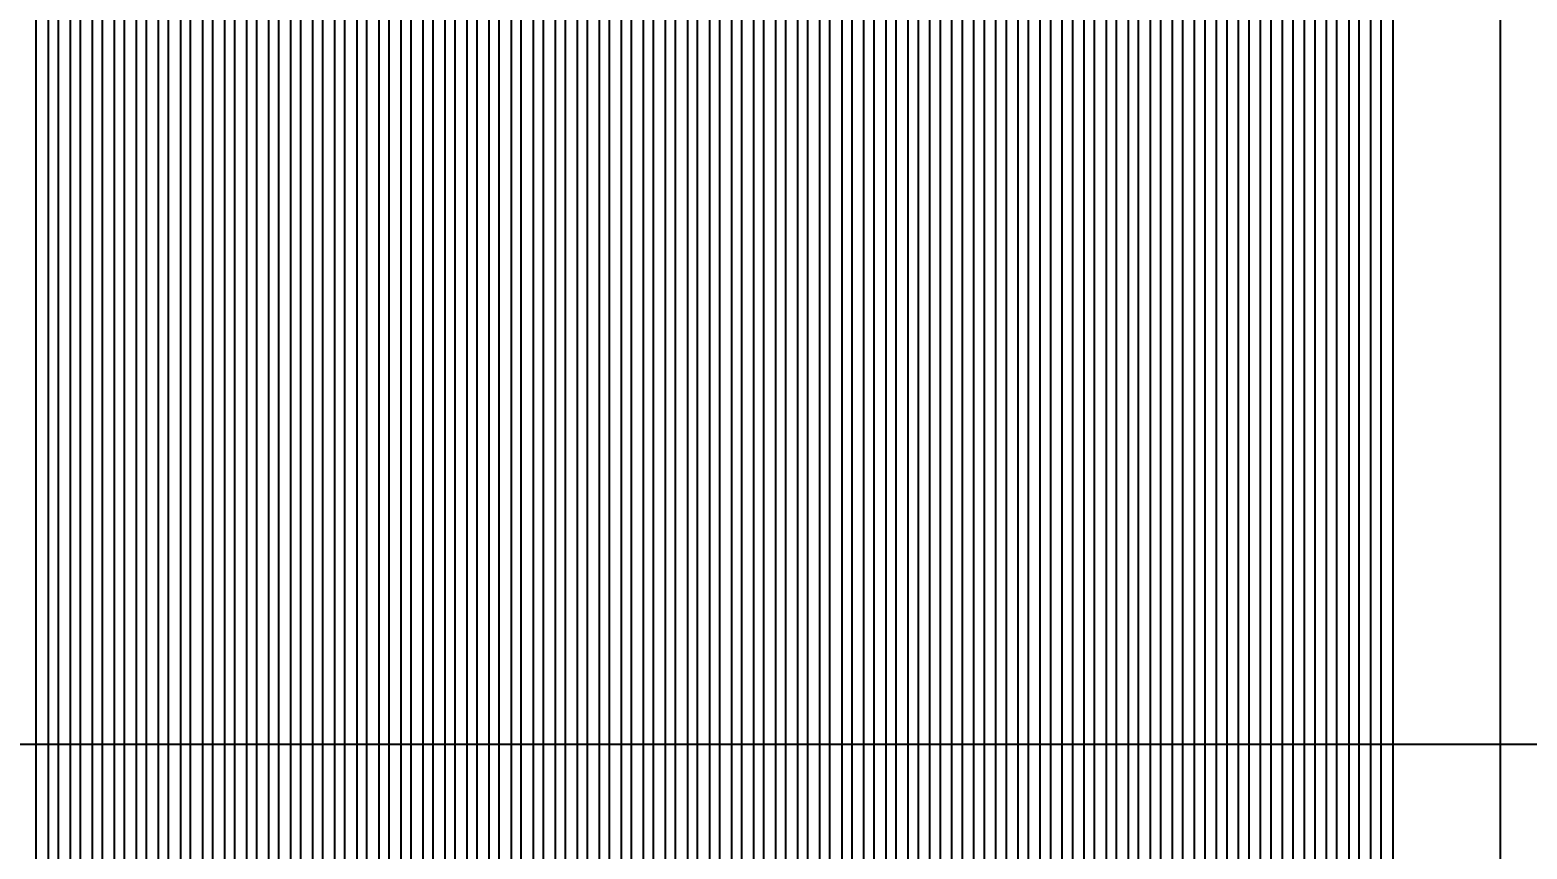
# Model space of a CAD drawing. Extents: x 10 to 206, y -65 to 73.
# Drawn here: x 64.909 to 66.946, y 36.434 to 37.548 of the extents above; entities that cross this region are included whole.
import ezdxf

# ---------------------------------------------------------------- set-up
doc = ezdxf.new("R2010")
doc.units = 0
doc.header["$LTSCALE"] = 0.5
for name, color, linetype in [('01 Copper', 3, 'Continuous'), ('06 Cutline', 4, 'Continuous'), ('08 Dimension&pin assignment', 7, 'Continuous'), ('10 Punch', 2, 'Continuous')]:
    doc.layers.add(name, color=color, linetype=linetype)
doc.styles.get("Standard").update_dxf_attribs({"font": 'romans.shx', "width": 0.75, "bigfont": 'AllInOneBig.shx'})
doc.dimstyles.new('ISO-25', dxfattribs={"dimtxt": 0.5, "dimasz": 0.8, "dimexe": 0.1, "dimexo": 0.1, "dimgap": 0.1, "dimtad": 1, "dimdec": 3, "dimzin": 1, "dimdsep": 46, "dimtxsty": 'Standard', "dimcen": 0.5, "dimadec": 0, "dimazin": 0, "dimtfac": 1, "dimtdec": 3, "dimtmove": 0, "dimatfit": 3, "dimfxl": 0, "dimarcsym": 0})

# ---------------------------------------------------------------- blocks, each defined once
blk = doc.blocks.new('*D629')
at = {"layer": '08 Dimension&pin assignment', "color": 0, "lineweight": -2, "transparency": 16777216}
for p, q in [((55.6423, 35.3125), (55.6423, 51.9014)), ((68.5723, 35.3125), (68.5723, 51.9014)), ((56.4423, 51.8014), (67.7723, 51.8014))]:
    blk.add_line(p, q, dxfattribs=at)
at = {"layer": '08 Dimension&pin assignment', "color": 0, "transparency": 16777216}
for points in [[(56.4423, 51.9348), (56.4423, 51.6681), (55.6423, 51.8014)], [(67.7723, 51.9348), (67.7723, 51.6681), (68.5723, 51.8014)]]:
    blk.add_solid(points, dxfattribs=at)
at = {"layer": '08 Dimension&pin assignment', "color": 0, "transparency": 16777216, "insert": (62.1073, 52.2824), "char_height": 0.5, "attachment_point": 5}
blk.add_mtext('12.930±0.1(Cutline)', dxfattribs=at)
blk = doc.blocks.new('*D632')
at = {"layer": '08 Dimension&pin assignment', "color": 0, "lineweight": -2, "transparency": 16777216}
for p, q in [((86.5948, 34.3764), (86.5948, 45.0329)), ((57.8573, 33.5764), (86.6948, 33.5764)), ((79.6948, 33.5764), (86.6948, 33.5764)), ((86.5948, 32.7764), (86.5948, 31.9764))]:
    blk.add_line(p, q, dxfattribs=at)
at = {"layer": '08 Dimension&pin assignment', "color": 0, "transparency": 16777216}
for points in [[(86.4614, 34.3764), (86.7281, 34.3764), (86.5948, 33.5764)], [(86.4614, 32.7764), (86.7281, 32.7764), (86.5948, 33.5764)]]:
    blk.add_solid(points, dxfattribs=at)
at = {"layer": '08 Dimension&pin assignment', "color": 0, "transparency": 16777216, "insert": (86.1138, 41.0847), "char_height": 0.5, "attachment_point": 5, "rotation": 90}
blk.add_mtext('0%%P1(%%C5mm Tape NG Hole)', dxfattribs=at)
blk = doc.blocks.new('*D638')
at = {"layer": '08 Dimension&pin assignment', "color": 0, "lineweight": -2, "transparency": 16777216}
for p, q in [((62.1073, 42.4464), (62.1073, 45.9014)), ((67.5223, 34.1764), (67.5223, 45.9014)), ((62.9073, 45.8014), (66.7223, 45.8014)), ((67.5223, 45.8014), (72.9508, 45.8014))]:
    blk.add_line(p, q, dxfattribs=at)
at = {"layer": '08 Dimension&pin assignment', "color": 0, "transparency": 16777216}
for points in [[(62.9073, 45.9348), (62.9073, 45.6681), (62.1073, 45.8014)], [(66.7223, 45.9348), (66.7223, 45.6681), (67.5223, 45.8014)]]:
    blk.add_solid(points, dxfattribs=at)
at = {"layer": '08 Dimension&pin assignment', "color": 0, "transparency": 16777216, "insert": (70.6365, 46.2824), "char_height": 0.5, "attachment_point": 5}
blk.add_mtext('5.415{\\A1;\\Fromans,bigfont|c128;%%P0.1\\Fromans,bigfont|c136;5\\Fromans,bigfont|c128;(\\Fromans,bigfont|c136;SR\\Fromans,bigfont|c128;)}', dxfattribs=at)
blk = doc.blocks.new('*D692')
at = {"layer": '08 Dimension&pin assignment', "color": 0, "lineweight": -2, "transparency": 16777216}
for p, q in [((57.1453, 33.9409), (57.1453, 43.8654)), ((67.0692, 33.9409), (67.0692, 43.8654)), ((57.9453, 43.7654), (66.2692, 43.7654)), ((67.0692, 43.7654), (78.7121, 43.7654))]:
    blk.add_line(p, q, dxfattribs=at)
at = {"layer": '08 Dimension&pin assignment', "color": 0, "transparency": 16777216}
for points in [[(57.9453, 43.8987), (57.9453, 43.632), (57.1453, 43.7654)], [(66.2692, 43.632), (66.2692, 43.8987), (67.0692, 43.7654)]]:
    blk.add_solid(points, dxfattribs=at)
at = {"layer": 'Defpoints', "color": 0, "transparency": 16777216}
for p in [(67.0692, 43.7654), (57.1453, 33.8409), (67.0692, 33.8409)]:
    blk.add_point(p, dxfattribs=at)
at = {"layer": '08 Dimension&pin assignment', "color": 0, "transparency": 16777216, "insert": (73.2907, 44.2463), "char_height": 0.5, "attachment_point": 5}
blk.add_mtext('{\\Fromans,chineset|c0;\\C2;9.9\\Fromans.shx,chineset.shx|c0;18*1.0006=9.9239508%%P0.005(I/L)}', dxfattribs=at)

msp = doc.modelspace()

# ---------------------------------------------------------------- linework, layer by layer
at = {"layer": '01 Copper'}
for points in [[(64.91812874, 35.66548076), (64.91812874, 38.57693204), (64.92112874, 38.58693204), (64.92112874, 38.68693204), (64.91812874, 38.69693204), (64.91812874, 39.81896109), (64.88975674, 39.87766563), (64.88975674, 41.03142951), (64.81475674, 41.03142951), (64.81475674, 41.15142951), (64.89975674, 41.15142951), (64.89975674, 39.88914776), (64.93412874, 39.81802861), (64.93412874, 38.69693204), (64.93112874, 38.68693204), (64.93112874, 38.58693204), (64.93412874, 38.57693204), (64.93412874, 35.66796886, 0.1359329595)], [(64.94811674, 35.66992298), (64.94811674, 38.57693204), (64.95111674, 38.58693204), (64.95111674, 38.68693204), (64.94811674, 38.69693204), (64.94811674, 39.81896109), (64.91475674, 39.88798631), (64.91475674, 41.15142951), (64.99975674, 41.15142951), (64.99975674, 41.03142951), (64.92475674, 41.03142951), (64.92475674, 39.89946844), (64.96411674, 39.81802861), (64.96411674, 38.69693204), (64.96111674, 38.68693204), (64.96111674, 38.58693204), (64.96411674, 38.57693204), (64.96411674, 35.67241107, 0.1359329595)], [(64.97810474, 35.6743652), (64.97810474, 38.57693204), (64.98110474, 38.58693204), (64.98110474, 38.68693204), (64.97810474, 38.69693204), (64.97810474, 39.81896109), (64.93675674, 39.90451429), (64.93675674, 41.01142951), (65.05175674, 41.01142951), (65.05175674, 41.03142951), (65.01475674, 41.03142951), (65.01475674, 41.15142951), (65.09975674, 41.15142951), (65.09975674, 41.03142951), (65.06275674, 41.03142951), (65.06275674, 41.00042951), (64.94675674, 41.00042951), (64.94675674, 39.91599642), (64.99410474, 39.81802861), (64.99410474, 38.69693204), (64.99110474, 38.68693204), (64.99110474, 38.58693204), (64.99410474, 38.57693204), (64.99410474, 35.67685329, 0.1359329595)], [(65.30797274, 35.72322959), (65.30797274, 38.57693204), (65.31097274, 38.58693204), (65.31097274, 38.68693204), (65.30797274, 38.69693204), (65.30797274, 39.81896109), (65.26775674, 39.90217207), (65.26775674, 41.00042951), (65.15175674, 41.00042951), (65.15175674, 41.03142951), (65.11475674, 41.03142951), (65.11475674, 41.15142951), (65.19975674, 41.15142951), (65.19975674, 41.03142951), (65.16275674, 41.03142951), (65.16275674, 41.01142951), (65.27775674, 41.01142951), (65.27775674, 39.9136542), (65.32397274, 39.81802861), (65.32397274, 38.69693204), (65.32097274, 38.68693204), (65.32097274, 38.58693204), (65.32397274, 38.57693204), (65.32397274, 35.72571769, 0.1359329595)], [(65.33796074, 35.72767181), (65.33796074, 38.57693204), (65.34096074, 38.58693204), (65.34096074, 38.68693204), (65.33796074, 38.69693204), (65.33796074, 39.81896109), (65.28975674, 39.91870005), (65.28975674, 41.03142951), (65.21475674, 41.03142951), (65.21475674, 41.15142951), (65.29975674, 41.15142951), (65.29975674, 39.93018218), (65.35396074, 39.81802861), (65.35396074, 38.69693204), (65.35096074, 38.68693204), (65.35096074, 38.58693204), (65.35396074, 38.57693204), (65.35396074, 35.7301599, 0.1359329595)], [(65.36794874, 35.73211403), (65.36794874, 38.57693204), (65.37094874, 38.58693204), (65.37094874, 38.68693204), (65.36794874, 38.69693204), (65.36794874, 39.81896109), (65.31475674, 39.92902073), (65.31475674, 41.15142951), (65.39975674, 41.15142951), (65.39975674, 41.03142951), (65.32475674, 41.03142951), (65.32475674, 39.94050286), (65.38394874, 39.81802861), (65.38394874, 38.69693204), (65.38094874, 38.68693204), (65.38094874, 38.58693204), (65.38394874, 38.57693204), (65.38394874, 35.73460212, 0.1359329595)], [(65.39793674, 35.73655625), (65.39793674, 38.57693204), (65.40093674, 38.58693204), (65.40093674, 38.68693204), (65.39793674, 38.69693204), (65.39793674, 39.81896109), (65.33675674, 39.94554871), (65.33675674, 41.01142951), (65.45175674, 41.01142951), (65.45175674, 41.03142951), (65.41475674, 41.03142951), (65.41475674, 41.15142951), (65.49975674, 41.15142951), (65.49975674, 41.03142951), (65.46275674, 41.03142951), (65.46275674, 41.00042951), (65.34675674, 41.00042951), (65.34675674, 39.95703084), (65.41393674, 39.81802861), (65.41393674, 38.69693204), (65.41093674, 38.68693204), (65.41093674, 38.58693204), (65.41393674, 38.57693204), (65.41393674, 35.73904434, 0.1359329595)], [(65.69781674, 35.78097842), (65.69781674, 38.57693204), (65.70081674, 38.58693204), (65.70081674, 38.68693204), (65.69781674, 38.69693204), (65.69781674, 39.81896109), (65.66775674, 39.88115827), (65.66775674, 41.00042951), (65.55175674, 41.00042951), (65.55175674, 41.03142951), (65.51475674, 41.03142951), (65.51475674, 41.15142951), (65.59975674, 41.15142951), (65.59975674, 41.03142951), (65.56275674, 41.03142951), (65.56275674, 41.01142951), (65.67775674, 41.01142951), (65.67775674, 39.89264041), (65.71381674, 39.81802861), (65.71381674, 38.69693204), (65.71081674, 38.68693204), (65.71081674, 38.58693204), (65.71381674, 38.57693204), (65.71381674, 35.78346652, 0.1359329595)], [(65.72780474, 35.78542064), (65.72780474, 38.57693204), (65.73080474, 38.58693204), (65.73080474, 38.68693204), (65.72780474, 38.69693204), (65.72780474, 39.81896109), (65.68975674, 39.89768626), (65.68975674, 41.03142951), (65.61475674, 41.03142951), (65.61475674, 41.15142951), (65.69975674, 41.15142951), (65.69975674, 39.90916839), (65.74380474, 39.81802861), (65.74380474, 38.69693204), (65.74080474, 38.68693204), (65.74080474, 38.58693204), (65.74380474, 38.57693204), (65.74380474, 35.78790873, 0.1359329595)], [(65.75779274, 35.78986286), (65.75779274, 38.57693204), (65.76079274, 38.58693204), (65.76079274, 38.68693204), (65.75779274, 38.69693204), (65.75779274, 39.81896109), (65.71475674, 39.90800693), (65.71475674, 41.15142951), (65.79975674, 41.15142951), (65.79975674, 41.03142951), (65.72475674, 41.03142951), (65.72475674, 39.91948907), (65.77379274, 39.81802861), (65.77379274, 38.69693204), (65.77079274, 38.68693204), (65.77079274, 38.58693204), (65.77379274, 38.57693204), (65.77379274, 35.79235095, 0.1359329595)], [(65.78778074, 35.79430508), (65.78778074, 38.57693204), (65.79078074, 38.58693204), (65.79078074, 38.68693204), (65.78778074, 38.69693204), (65.78778074, 39.81896109), (65.73675674, 39.92453491), (65.73675674, 41.01142951), (65.85175674, 41.01142951), (65.85175674, 41.03142951), (65.81475674, 41.03142951), (65.81475674, 41.15142951), (65.89975674, 41.15142951), (65.89975674, 41.03142951), (65.86275674, 41.03142951), (65.86275674, 41.00042951), (65.74675674, 41.00042951), (65.74675674, 39.93601705), (65.80378074, 39.81802861), (65.80378074, 38.69693204), (65.80078074, 38.68693204), (65.80078074, 38.58693204), (65.80378074, 38.57693204), (65.80378074, 35.79679317, 0.1359329595)], [(66.13364874, 36.3295184), (66.13364874, 38.57693204), (66.13064874, 38.58693204), (66.13064874, 38.68693204), (66.13364874, 38.69693204), (66.13364874, 39.81802861), (66.07775674, 39.93367482), (66.07775674, 41.01142951), (65.96275674, 41.01142951), (65.96275674, 41.03142951), (65.99975674, 41.03142951), (65.99975674, 41.15142951), (65.91475674, 41.15142951), (65.91475674, 41.03142951), (65.95175674, 41.03142951), (65.95175674, 41.00042951), (66.06775674, 41.00042951), (66.06775674, 39.92219269), (66.11764874, 39.81896109), (66.11764874, 38.69693204), (66.12064874, 38.68693204), (66.12064874, 38.58693204), (66.11764874, 38.57693204), (66.11764874, 35.80624011, 0.1359329595)], [(66.16363674, 36.3295184), (66.16363674, 38.57693204), (66.16063674, 38.58693204), (66.16063674, 38.68693204), (66.16363674, 38.69693204), (66.16363674, 39.81802861), (66.09975674, 39.95020281), (66.09975674, 41.15142951), (66.01475674, 41.15142951), (66.01475674, 41.03142951), (66.08975674, 41.03142951), (66.08975674, 39.93872067), (66.14763674, 39.81896109), (66.14763674, 38.69693204), (66.15063674, 38.68693204), (66.15063674, 38.58693204), (66.14763674, 38.57693204), (66.14763674, 36.3295184, -1)], [(66.19362474, 36.3295184), (66.19362474, 38.57693204), (66.19062474, 38.58693204), (66.19062474, 38.68693204), (66.19362474, 38.69693204), (66.19362474, 39.81802861), (66.12475674, 39.96052348), (66.12475674, 41.03142951), (66.19975674, 41.03142951), (66.19975674, 41.15142951), (66.11475674, 41.15142951), (66.11475674, 39.94904135), (66.17762474, 39.81896109), (66.17762474, 38.69693204), (66.18062474, 38.68693204), (66.18062474, 38.58693204), (66.17762474, 38.57693204), (66.17762474, 36.3295184, -1)], [(66.22361274, 36.3295184), (66.22361274, 38.57693204), (66.22061274, 38.58693204), (66.22061274, 38.68693204), (66.22361274, 38.69693204), (66.22361274, 39.81802861), (66.14675674, 39.97705146), (66.14675674, 41.00042951), (66.26275674, 41.00042951), (66.26275674, 41.03142951), (66.29975674, 41.03142951), (66.29975674, 41.15142951), (66.21475674, 41.15142951), (66.21475674, 41.03142951), (66.25175674, 41.03142951), (66.25175674, 41.01142951), (66.13675674, 41.01142951), (66.13675674, 39.96556933), (66.20761274, 39.81896109), (66.20761274, 38.69693204), (66.21061274, 38.68693204), (66.21061274, 38.58693204), (66.20761274, 38.57693204), (66.20761274, 36.3295184, -1)], [(66.52349274, 36.3295184), (66.52349274, 38.57693204), (66.52049274, 38.58693204), (66.52049274, 38.68693204), (66.52349274, 38.69693204), (66.52349274, 39.81802861), (66.47775674, 39.91266103), (66.47775674, 41.01142951), (66.36275674, 41.01142951), (66.36275674, 41.03142951), (66.39975674, 41.03142951), (66.39975674, 41.15142951), (66.31475674, 41.15142951), (66.31475674, 41.03142951), (66.35175674, 41.03142951), (66.35175674, 41.00042951), (66.46775674, 41.00042951), (66.46775674, 39.9011789), (66.50749274, 39.81896109), (66.50749274, 38.69693204), (66.51049274, 38.68693204), (66.51049274, 38.58693204), (66.50749274, 38.57693204), (66.50749274, 36.3295184, -1)], [(66.55348074, 36.3295184), (66.55348074, 38.57693204), (66.55048074, 38.58693204), (66.55048074, 38.68693204), (66.55348074, 38.69693204), (66.55348074, 39.81802861), (66.49975674, 39.92918901), (66.49975674, 41.15142951), (66.41475674, 41.15142951), (66.41475674, 41.03142951), (66.48975674, 41.03142951), (66.48975674, 39.91770688), (66.53748074, 39.81896109), (66.53748074, 38.69693204), (66.54048074, 38.68693204), (66.54048074, 38.58693204), (66.53748074, 38.57693204), (66.53748074, 36.3295184, -1)], [(66.58346874, 36.3295184), (66.58346874, 38.57693204), (66.58046874, 38.58693204), (66.58046874, 38.68693204), (66.58346874, 38.69693204), (66.58346874, 39.81802861), (66.52475674, 39.93950969), (66.52475674, 41.03142951), (66.59975674, 41.03142951), (66.59975674, 41.15142951), (66.51475674, 41.15142951), (66.51475674, 39.92802756), (66.56746874, 39.81896109), (66.56746874, 38.69693204), (66.57046874, 38.68693204), (66.57046874, 38.58693204), (66.56746874, 38.57693204), (66.56746874, 36.3295184, -1)], [(66.61345674, 36.3295184), (66.61345674, 38.57693204), (66.61045674, 38.58693204), (66.61045674, 38.68693204), (66.61345674, 38.69693204), (66.61345674, 39.81802861), (66.54675674, 39.95603767), (66.54675674, 41.00042951), (66.66275674, 41.00042951), (66.66275674, 41.03142951), (66.69975674, 41.03142951), (66.69975674, 41.15142951), (66.61475674, 41.15142951), (66.61475674, 41.03142951), (66.65175674, 41.03142951), (66.65175674, 41.01142951), (66.53675674, 41.01142951), (66.53675674, 39.94455554), (66.59745674, 39.81896109), (66.59745674, 38.69693204), (66.60045674, 38.68693204), (66.60045674, 38.58693204), (66.59745674, 38.57693204), (66.59745674, 36.3295184, -1)], [(65.00809274, 35.67880742), (65.00809274, 38.57693204), (65.01109274, 38.58693204), (65.01109274, 38.68693204), (65.00809274, 38.69693204), (65.00809274, 39.81896109), (64.95875674, 39.92104227), (64.95875674, 40.98042951), (65.04775674, 40.98042951), (65.04775674, 40.86042951), (64.96875674, 40.86042951), (64.96875674, 39.9325244), (65.02409274, 39.81802861), (65.02409274, 38.69693204), (65.02109274, 38.68693204), (65.02109274, 38.58693204), (65.02409274, 38.57693204), (65.02409274, 35.68129551, 0.1359329595)], [(65.09805674, 35.69213407), (65.09805674, 38.57693204), (65.10105674, 38.58693204), (65.10105674, 38.68693204), (65.09805674, 38.69693204), (65.09805674, 39.81896109), (65.02475674, 39.97062621), (65.02475674, 40.56042951), (65.10175674, 40.56042951), (65.10175674, 40.86042951), (65.06275674, 40.86042951), (65.06275674, 40.98042951), (65.15175674, 40.98042951), (65.15175674, 40.86042951), (65.11275674, 40.86042951), (65.11275674, 40.54942951), (65.03475674, 40.54942951), (65.03475674, 39.98210835), (65.11405674, 39.81802861), (65.11405674, 38.69693204), (65.11105674, 38.68693204), (65.11105674, 38.58693204), (65.11405674, 38.57693204), (65.11405674, 35.69462216, 0.1359329595)], [(65.27798474, 35.71878738), (65.27798474, 38.57693204), (65.28098474, 38.58693204), (65.28098474, 38.68693204), (65.27798474, 38.69693204), (65.27798474, 39.81896109), (65.24575674, 39.88564409), (65.24575674, 40.86042951), (65.16675674, 40.86042951), (65.16675674, 40.98042951), (65.25575674, 40.98042951), (65.25575674, 39.89712622), (65.29398474, 39.81802861), (65.29398474, 38.69693204), (65.29098474, 38.68693204), (65.29098474, 38.58693204), (65.29398474, 38.57693204), (65.29398474, 35.72127547, 0.1359329595)], [(65.42792474, 35.74099847), (65.42792474, 38.57693204), (65.43092474, 38.58693204), (65.43092474, 38.68693204), (65.42792474, 38.69693204), (65.42792474, 39.81896109), (65.35875674, 39.96207669), (65.35875674, 40.98042951), (65.44775674, 40.98042951), (65.44775674, 40.86042951), (65.36875674, 40.86042951), (65.36875674, 39.97355882), (65.44392474, 39.81802861), (65.44392474, 38.69693204), (65.44092474, 38.68693204), (65.44092474, 38.58693204), (65.44392474, 38.57693204), (65.44392474, 35.74348656, 0.1359329595)], [(65.51788874, 35.75432512), (65.51788874, 38.57693204), (65.52088874, 38.58693204), (65.52088874, 38.68693204), (65.51788874, 38.69693204), (65.51788874, 39.81896109), (65.42475674, 40.01166063), (65.42475674, 40.56042951), (65.50175674, 40.56042951), (65.50175674, 40.86042951), (65.46275674, 40.86042951), (65.46275674, 40.98042951), (65.55175674, 40.98042951), (65.55175674, 40.86042951), (65.51275674, 40.86042951), (65.51275674, 40.54942951), (65.43475674, 40.54942951), (65.43475674, 40.02314277), (65.53388874, 39.81802861), (65.53388874, 38.69693204), (65.53088874, 38.68693204), (65.53088874, 38.58693204), (65.53388874, 38.57693204), (65.53388874, 35.75681321, 0.1359329595)], [(65.66782874, 35.77653621), (65.66782874, 38.57693204), (65.67082874, 38.58693204), (65.67082874, 38.68693204), (65.66782874, 38.69693204), (65.66782874, 39.81896109), (65.64575674, 39.86463029), (65.64575674, 40.86042951), (65.56675674, 40.86042951), (65.56675674, 40.98042951), (65.65575674, 40.98042951), (65.65575674, 39.87611243), (65.68382874, 39.81802861), (65.68382874, 38.69693204), (65.68082874, 38.68693204), (65.68082874, 38.58693204), (65.68382874, 38.57693204), (65.68382874, 35.7790243, 0.1359329595)], [(65.81776874, 35.7987473), (65.81776874, 38.57693204), (65.82076874, 38.58693204), (65.82076874, 38.68693204), (65.81776874, 38.69693204), (65.81776874, 39.81896109), (65.75875674, 39.9410629), (65.75875674, 40.98042951), (65.84775674, 40.98042951), (65.84775674, 40.86042951), (65.76875674, 40.86042951), (65.76875674, 39.95254503), (65.83376874, 39.81802861), (65.83376874, 38.69693204), (65.83076874, 38.68693204), (65.83076874, 38.58693204), (65.83376874, 38.57693204), (65.83376874, 35.80123539, 0.1359329595)], [(65.90773274, 35.81207395), (65.90773274, 38.57693204), (65.91073274, 38.58693204), (65.91073274, 38.68693204), (65.90773274, 38.69693204), (65.90773274, 39.81896109), (65.82475674, 39.99064684), (65.82475674, 40.56042951), (65.90175674, 40.56042951), (65.90175674, 40.86042951), (65.86275674, 40.86042951), (65.86275674, 40.98042951), (65.95175674, 40.98042951), (65.95175674, 40.86042951), (65.91275674, 40.86042951), (65.91275674, 40.54942951), (65.83475674, 40.54942951), (65.83475674, 40.00212897), (65.92373274, 39.81802861), (65.92373274, 38.69693204), (65.92073274, 38.68693204), (65.92073274, 38.58693204), (65.92373274, 38.57693204), (65.92373274, 35.81456204, 0.1359329595)], [(66.25360074, 36.3295184), (66.25360074, 38.57693204), (66.25060074, 38.58693204), (66.25060074, 38.68693204), (66.25360074, 38.69693204), (66.25360074, 39.81802861), (66.16875674, 39.99357945), (66.16875674, 40.86042951), (66.24775674, 40.86042951), (66.24775674, 40.98042951), (66.15875674, 40.98042951), (66.15875674, 39.98209731), (66.23760074, 39.81896109), (66.23760074, 38.69693204), (66.24060074, 38.68693204), (66.24060074, 38.58693204), (66.23760074, 38.57693204), (66.23760074, 36.3295184, -1)], [(66.34356474, 35.81844357), (66.34356474, 38.57693204), (66.34056474, 38.58693204), (66.34056474, 38.68693204), (66.34356474, 38.69693204), (66.34356474, 39.81802861), (66.23475674, 40.04316339), (66.23475674, 40.54942951), (66.31275674, 40.54942951), (66.31275674, 40.86042951), (66.35175674, 40.86042951), (66.35175674, 40.98042951), (66.26275674, 40.98042951), (66.26275674, 40.86042951), (66.30175674, 40.86042951), (66.30175674, 40.56042951), (66.22475674, 40.56042951), (66.22475674, 40.03168126), (66.32756474, 39.81896109), (66.32756474, 38.69693204), (66.33056474, 38.68693204), (66.33056474, 38.58693204), (66.32756474, 38.57693204), (66.32756474, 36.3295184, -1)], [(66.49350474, 36.3295184), (66.49350474, 38.57693204), (66.49050474, 38.58693204), (66.49050474, 38.68693204), (66.49350474, 38.69693204), (66.49350474, 39.81802861), (66.45575674, 39.89613305), (66.45575674, 40.98042951), (66.36675674, 40.98042951), (66.36675674, 40.86042951), (66.44575674, 40.86042951), (66.44575674, 39.88465092), (66.47750474, 39.81896109), (66.47750474, 38.69693204), (66.48050474, 38.68693204), (66.48050474, 38.58693204), (66.47750474, 38.57693204), (66.47750474, 36.3295184, -1)], [(66.64344474, 36.3295184), (66.64344474, 38.57693204), (66.64044474, 38.58693204), (66.64044474, 38.68693204), (66.64344474, 38.69693204), (66.64344474, 39.81802861), (66.56875674, 39.97256565), (66.56875674, 40.86042951), (66.64775674, 40.86042951), (66.64775674, 40.98042951), (66.55875674, 40.98042951), (66.55875674, 39.96108352), (66.62744474, 39.81896109), (66.62744474, 38.69693204), (66.63044474, 38.68693204), (66.63044474, 38.58693204), (66.62744474, 38.57693204), (66.62744474, 36.3295184, -0.9999999834)], [(66.73340874, 35.91706), (66.73340874, 38.57693204), (66.73040874, 38.58693204), (66.73040874, 38.68693204), (66.73340874, 38.69693204), (66.73340874, 39.81802861), (66.63475674, 40.0221496), (66.63475674, 40.54942951), (66.71275674, 40.54942951), (66.71275674, 40.86042951), (66.75175674, 40.86042951), (66.75175674, 40.98042951), (66.66275674, 40.98042951), (66.66275674, 40.86042951), (66.70175674, 40.86042951), (66.70175674, 40.56042951), (66.62475674, 40.56042951), (66.62475674, 40.01066746), (66.71740874, 39.81896109), (66.71740874, 38.69693204), (66.72040874, 38.68693204), (66.72040874, 38.58693204), (66.71740874, 38.57693204), (66.71740874, 35.89095819, 0.3152987889)], [(65.03808074, 35.68324964), (65.03808074, 38.57693204), (65.04108074, 38.58693204), (65.04108074, 38.68693204), (65.03808074, 38.69693204), (65.03808074, 39.81896109), (64.98075674, 39.93757025), (64.98075674, 40.84042951), (65.08675674, 40.84042951), (65.08675674, 40.72042951), (64.99075674, 40.72042951), (64.99075674, 39.94905238), (65.05408074, 39.81802861), (65.05408074, 38.69693204), (65.05108074, 38.68693204), (65.05108074, 38.58693204), (65.05408074, 38.57693204), (65.05408074, 35.68573773, 0.1359329595)], [(65.24799674, 35.71434516), (65.24799674, 38.57693204), (65.25099674, 38.58693204), (65.25099674, 38.68693204), (65.24799674, 38.69693204), (65.24799674, 39.81896109), (65.22375674, 39.8691161), (65.22375674, 40.72042951), (65.12775674, 40.72042951), (65.12775674, 40.84042951), (65.23375674, 40.84042951), (65.23375674, 39.88059824), (65.26399674, 39.81802861), (65.26399674, 38.69693204), (65.26099674, 38.68693204), (65.26099674, 38.58693204), (65.26399674, 38.57693204), (65.26399674, 35.71683325, 0.1359329595)], [(65.45791274, 35.74544068), (65.45791274, 38.57693204), (65.46091274, 38.58693204), (65.46091274, 38.68693204), (65.45791274, 38.69693204), (65.45791274, 39.81896109), (65.38075674, 39.97860467), (65.38075674, 40.84042951), (65.48675674, 40.84042951), (65.48675674, 40.72042951), (65.39075674, 40.72042951), (65.39075674, 39.9900868), (65.47391274, 39.81802861), (65.47391274, 38.69693204), (65.47091274, 38.68693204), (65.47091274, 38.58693204), (65.47391274, 38.57693204), (65.47391274, 35.74792878, 0.1359329595)], [(65.63784074, 35.77209399), (65.63784074, 38.57693204), (65.64084074, 38.58693204), (65.64084074, 38.68693204), (65.63784074, 38.69693204), (65.63784074, 39.81896109), (65.62375674, 39.84810231), (65.62375674, 40.72042951), (65.52775674, 40.72042951), (65.52775674, 40.84042951), (65.63375674, 40.84042951), (65.63375674, 39.85958444), (65.65384074, 39.81802861), (65.65384074, 38.69693204), (65.65084074, 38.68693204), (65.65084074, 38.58693204), (65.65384074, 38.57693204), (65.65384074, 35.77458208, 0.1359329595)], [(65.84775674, 35.80318951), (65.84775674, 38.57693204), (65.85075674, 38.58693204), (65.85075674, 38.68693204), (65.84775674, 38.69693204), (65.84775674, 39.81896109), (65.78075674, 39.95759088), (65.78075674, 40.84042951), (65.88675674, 40.84042951), (65.88675674, 40.72042951), (65.79075674, 40.72042951), (65.79075674, 39.96907301), (65.86375674, 39.81802861), (65.86375674, 38.69693204), (65.86075674, 38.68693204), (65.86075674, 38.58693204), (65.86375674, 38.57693204), (65.86375674, 35.80567761, 0.1359329595)], [(66.28358874, 36.3295184), (66.28358874, 38.57693204), (66.28058874, 38.58693204), (66.28058874, 38.68693204), (66.28358874, 38.69693204), (66.28358874, 39.81802861), (66.19075674, 40.01010743), (66.19075674, 40.72042951), (66.28675674, 40.72042951), (66.28675674, 40.84042951), (66.18075674, 40.84042951), (66.18075674, 39.99862529), (66.26758874, 39.81896109), (66.26758874, 38.69693204), (66.27058874, 38.68693204), (66.27058874, 38.58693204), (66.26758874, 38.57693204), (66.26758874, 36.3295184, -1)], [(66.46351674, 36.3295184), (66.46351674, 38.57693204), (66.46051674, 38.58693204), (66.46051674, 38.68693204), (66.46351674, 38.69693204), (66.46351674, 39.81802861), (66.43375674, 39.87960507), (66.43375674, 40.84042951), (66.32775674, 40.84042951), (66.32775674, 40.72042951), (66.42375674, 40.72042951), (66.42375674, 39.86812294), (66.44751674, 39.81896109), (66.44751674, 38.69693204), (66.45051674, 38.68693204), (66.45051674, 38.58693204), (66.44751674, 38.57693204), (66.44751674, 35.76571351, 0.3152987889)], [(66.67343274, 35.87503881), (66.67343274, 38.57693204), (66.67043274, 38.58693204), (66.67043274, 38.68693204), (66.67343274, 38.69693204), (66.67343274, 39.81802861), (66.59075674, 39.98909364), (66.59075674, 40.72042951), (66.68675674, 40.72042951), (66.68675674, 40.84042951), (66.58075674, 40.84042951), (66.58075674, 39.9776115), (66.65743274, 39.81896109), (66.65743274, 38.69693204), (66.66043274, 38.68693204), (66.66043274, 38.58693204), (66.65743274, 38.57693204), (66.65743274, 36.3295184, -1)], [(65.06806874, 35.68769185), (65.06806874, 38.57693204), (65.07106874, 38.58693204), (65.07106874, 38.68693204), (65.06806874, 38.69693204), (65.06806874, 39.81896109), (65.00275674, 39.95409823), (65.00275674, 40.70042951), (65.08675674, 40.70042951), (65.08675674, 40.58042951), (65.01275674, 40.58042951), (65.01275674, 39.96558037), (65.08406874, 39.81802861), (65.08406874, 38.69693204), (65.08106874, 38.68693204), (65.08106874, 38.58693204), (65.08406874, 38.57693204), (65.08406874, 35.69017995, 0.1359329595)], [(65.21800874, 35.70990294), (65.21800874, 38.57693204), (65.22100874, 38.58693204), (65.22100874, 38.68693204), (65.21800874, 38.69693204), (65.21800874, 39.81896109), (65.20175674, 39.85258812), (65.20175674, 40.58042951), (65.12775674, 40.58042951), (65.12775674, 40.70042951), (65.21175674, 40.70042951), (65.21175674, 39.86407026), (65.23400874, 39.81802861), (65.23400874, 38.69693204), (65.23100874, 38.68693204), (65.23100874, 38.58693204), (65.23400874, 38.57693204), (65.23400874, 35.71239103, 0.1359329595)], [(65.48790074, 35.7498829), (65.48790074, 38.57693204), (65.49090074, 38.58693204), (65.49090074, 38.68693204), (65.48790074, 38.69693204), (65.48790074, 39.81896109), (65.40275674, 39.99513265), (65.40275674, 40.70042951), (65.48675674, 40.70042951), (65.48675674, 40.58042951), (65.41275674, 40.58042951), (65.41275674, 40.00661478), (65.50390074, 39.81802861), (65.50390074, 38.69693204), (65.50090074, 38.68693204), (65.50090074, 38.58693204), (65.50390074, 38.57693204), (65.50390074, 35.75237099, 0.1359329595)], [(65.60785274, 35.76765177), (65.60785274, 38.57693204), (65.61085274, 38.58693204), (65.61085274, 38.68693204), (65.60785274, 38.69693204), (65.60785274, 39.81896109), (65.60175674, 39.83157433), (65.60175674, 40.58042951), (65.52775674, 40.58042951), (65.52775674, 40.70042951), (65.61175674, 40.70042951), (65.61175674, 39.84305646), (65.62385274, 39.81802861), (65.62385274, 38.69693204), (65.62085274, 38.68693204), (65.62085274, 38.58693204), (65.62385274, 38.57693204), (65.62385274, 35.77013986, 0.1359329595)], [(65.87774474, 35.80763173), (65.87774474, 38.57693204), (65.88074474, 38.58693204), (65.88074474, 38.68693204), (65.87774474, 38.69693204), (65.87774474, 39.81896109), (65.80275674, 39.97411886), (65.80275674, 40.70042951), (65.88675674, 40.70042951), (65.88675674, 40.58042951), (65.81275674, 40.58042951), (65.81275674, 39.98560099), (65.89374474, 39.81802861), (65.89374474, 38.69693204), (65.89074474, 38.68693204), (65.89074474, 38.58693204), (65.89374474, 38.57693204), (65.89374474, 35.81011982, 0.1359329595)], [(66.04368474, 35.83233091), (66.04368474, 38.57693204), (66.04068474, 38.58693204), (66.04068474, 38.68693204), (66.04368474, 38.69693204), (66.04368474, 39.81802861), (66.01175674, 39.88409088), (66.01175674, 40.70042951), (65.92775674, 40.70042951), (65.92775674, 40.58042951), (66.00175674, 40.58042951), (66.00175674, 39.87260875), (66.02768474, 39.81896109), (66.02768474, 38.69693204), (66.03068474, 38.68693204), (66.03068474, 38.58693204), (66.02768474, 38.57693204), (66.02768474, 35.82984282, 0.1359329595)], [(66.31357674, 36.3295184), (66.31357674, 38.57693204), (66.31057674, 38.58693204), (66.31057674, 38.68693204), (66.31357674, 38.69693204), (66.31357674, 39.81802861), (66.21275674, 40.02663541), (66.21275674, 40.58042951), (66.28675674, 40.58042951), (66.28675674, 40.70042951), (66.20275674, 40.70042951), (66.20275674, 40.01515328), (66.29757674, 39.81896109), (66.29757674, 38.69693204), (66.30057674, 38.68693204), (66.30057674, 38.58693204), (66.29757674, 38.57693204), (66.29757674, 36.3295184, -1)], [(65.12804474, 35.69657629), (65.12804474, 38.57693204), (65.13104474, 38.58693204), (65.13104474, 38.68693204), (65.12804474, 38.69693204), (65.12804474, 39.81896109), (65.04675674, 39.9871542), (65.04675674, 40.52942951), (65.18675674, 40.52942951), (65.18675674, 40.40942951), (65.05675674, 40.40942951), (65.05675674, 39.99863633), (65.14404474, 39.81802861), (65.14404474, 38.69693204), (65.14104474, 38.68693204), (65.14104474, 38.58693204), (65.14404474, 38.57693204), (65.14404474, 35.69906438, 0.1359329595)], [(65.54787674, 35.75876734), (65.54787674, 38.57693204), (65.55087674, 38.58693204), (65.55087674, 38.68693204), (65.54787674, 38.69693204), (65.54787674, 39.81896109), (65.44675674, 40.02818861), (65.44675674, 40.52942951), (65.58675674, 40.52942951), (65.58675674, 40.40942951), (65.45675674, 40.40942951), (65.45675674, 40.03967075), (65.56387674, 39.81802861), (65.56387674, 38.69693204), (65.56087674, 38.68693204), (65.56087674, 38.58693204), (65.56387674, 38.57693204), (65.56387674, 35.76125543, 0.1359329595)], [(65.93772074, 35.81651617), (65.93772074, 38.57693204), (65.94072074, 38.58693204), (65.94072074, 38.68693204), (65.93772074, 38.69693204), (65.93772074, 39.81896109), (65.84675674, 40.00717482), (65.84675674, 40.52942951), (65.98675674, 40.52942951), (65.98675674, 40.40942951), (65.85675674, 40.40942951), (65.85675674, 40.01865695), (65.95372074, 39.81802861), (65.95372074, 38.69693204), (65.95072074, 38.68693204), (65.95072074, 38.58693204), (65.95372074, 38.57693204), (65.95372074, 35.81900426, 0.1359329595)], [(66.74739674, 35.94389412), (66.74739674, 38.57693204), (66.75039674, 38.58693204), (66.75039674, 38.68693204), (66.74739674, 38.69693204), (66.74739674, 39.81896109), (66.64675674, 40.02719545), (66.64675674, 40.52942951), (66.78675674, 40.52942951), (66.78675674, 40.40942951), (66.65675674, 40.40942951), (66.65675674, 40.03867758), (66.76339674, 39.81802861), (66.76339674, 38.69693204), (66.76039674, 38.68693204), (66.76039674, 38.58693204), (66.76339674, 38.57693204), (66.76339674, 35.96999593, 0.3152987889)], [(65.15803274, 35.70101851), (65.15803274, 38.57693204), (65.16103274, 38.58693204), (65.16103274, 38.68693204), (65.15803274, 38.69693204), (65.15803274, 39.81896109), (65.06875674, 40.00368218), (65.06875674, 40.38942951), (65.18675674, 40.38942951), (65.18675674, 40.26942951), (65.07875674, 40.26942951), (65.07875674, 40.01516431), (65.17403274, 39.81802861), (65.17403274, 38.69693204), (65.17103274, 38.68693204), (65.17103274, 38.58693204), (65.17403274, 38.57693204), (65.17403274, 35.7035066, 0.1359329595)], [(65.57786474, 35.76320955), (65.57786474, 38.57693204), (65.58086474, 38.58693204), (65.58086474, 38.68693204), (65.57786474, 38.69693204), (65.57786474, 39.81896109), (65.46875674, 40.0447166), (65.46875674, 40.38942951), (65.58675674, 40.38942951), (65.58675674, 40.26942951), (65.47875674, 40.26942951), (65.47875674, 40.05619873), (65.59386474, 39.81802861), (65.59386474, 38.69693204), (65.59086474, 38.68693204), (65.59086474, 38.58693204), (65.59386474, 38.57693204), (65.59386474, 35.76569765, 0.1359329595)], [(65.96770874, 35.82095838), (65.96770874, 38.57693204), (65.97070874, 38.58693204), (65.97070874, 38.68693204), (65.96770874, 38.69693204), (65.96770874, 39.81896109), (65.86875674, 40.0237028), (65.86875674, 40.38942951), (65.98675674, 40.38942951), (65.98675674, 40.26942951), (65.87875674, 40.26942951), (65.87875674, 40.03518494), (65.98370874, 39.81802861), (65.98370874, 38.69693204), (65.98070874, 38.68693204), (65.98070874, 38.58693204), (65.98370874, 38.57693204), (65.98370874, 35.82344648, 0.1359329595)], [(65.18802074, 35.70546072), (65.18802074, 38.57693204), (65.19102074, 38.58693204), (65.19102074, 38.68693204), (65.18802074, 38.69693204), (65.18802074, 39.81896109), (65.09075674, 40.02021016), (65.09075674, 40.24942951), (65.18675674, 40.24942951), (65.18675674, 40.12942951), (65.10075674, 40.12942951), (65.10075674, 40.03169229), (65.20402074, 39.81802861), (65.20402074, 38.69693204), (65.20102074, 38.68693204), (65.20102074, 38.58693204), (65.20402074, 38.57693204), (65.20402074, 35.70794882, 0.1359329595)], [(65.99769674, 35.8254006), (65.99769674, 38.57693204), (66.00069674, 38.58693204), (66.00069674, 38.68693204), (65.99769674, 38.69693204), (65.99769674, 39.81896109), (65.89075674, 40.04023078), (65.89075674, 40.24942951), (65.98675674, 40.24942951), (65.98675674, 40.12942951), (65.90075674, 40.12942951), (65.90075674, 40.05171292), (66.01369674, 39.81802861), (66.01369674, 38.69693204), (66.01069674, 38.68693204), (66.01069674, 38.58693204), (66.01369674, 38.57693204), (66.01369674, 35.82788869, 0.1359329595)]]:
    msp.add_lwpolyline(points, format="xyb", dxfattribs=at)
for points in [[(66.10066074, 38.68693204), (66.10066074, 38.58693204), (66.10366074, 38.57693204), (66.10366074, 36.3295184, -1), (66.08766074, 36.3295184), (66.08766074, 38.57693204), (66.09066074, 38.58693204), (66.09066074, 38.68693204), (66.08766074, 38.69693204), (66.08766074, 39.81896109), (66.04575674, 39.90566471), (66.04575674, 40.86042951), (65.96675674, 40.86042951), (65.96675674, 40.98042951), (66.05575674, 40.98042951), (66.05575674, 39.91714684), (66.10366074, 39.81802861), (66.10366074, 38.69693204)], [(66.07067274, 38.68693204), (66.07067274, 38.58693204), (66.07367274, 38.57693204), (66.07367274, 36.3295184, -1), (66.05767274, 36.3295184), (66.05767274, 38.57693204), (66.06067274, 38.58693204), (66.06067274, 38.68693204), (66.05767274, 38.69693204), (66.05767274, 39.81896109), (66.02375674, 39.88913673), (66.02375674, 40.72042951), (65.92775674, 40.72042951), (65.92775674, 40.84042951), (66.03375674, 40.84042951), (66.03375674, 39.90061886), (66.07367274, 39.81802861), (66.07367274, 38.69693204)], [(66.43052874, 38.68693204), (66.43052874, 38.58693204), (66.43352874, 38.57693204), (66.43352874, 36.3295184, -1), (66.41752874, 36.3295184), (66.41752874, 38.57693204), (66.42052874, 38.58693204), (66.42052874, 38.68693204), (66.41752874, 38.69693204), (66.41752874, 39.81896109), (66.40175674, 39.85159495), (66.40175674, 40.58042951), (66.32775674, 40.58042951), (66.32775674, 40.70042951), (66.41175674, 40.70042951), (66.41175674, 39.86307709), (66.43352874, 39.81802861), (66.43352874, 38.69693204)], [(66.70042074, 38.68693204), (66.70042074, 38.58693204), (66.70342074, 38.57693204), (66.70342074, 36.3295184, -1), (66.68742074, 36.3295184), (66.68742074, 38.57693204), (66.69042074, 38.58693204), (66.69042074, 38.68693204), (66.68742074, 38.69693204), (66.68742074, 39.81896109), (66.60275674, 39.99413948), (66.60275674, 40.70042951), (66.68675674, 40.70042951), (66.68675674, 40.58042951), (66.61275674, 40.58042951), (66.61275674, 40.00562162), (66.70342074, 39.81802861), (66.70342074, 38.69693204)], [(66.37055274, 38.68693204), (66.37055274, 38.58693204), (66.37355274, 38.57693204), (66.37355274, 36.3295184, -1), (66.35755274, 36.3295184), (66.35755274, 38.57693204), (66.36055274, 38.58693204), (66.36055274, 38.68693204), (66.35755274, 38.69693204), (66.35755274, 39.81896109), (66.24675674, 40.04820924), (66.24675674, 40.52942951), (66.38675674, 40.52942951), (66.38675674, 40.40942951), (66.25675674, 40.40942951), (66.25675674, 40.05969137), (66.37355274, 39.81802861), (66.37355274, 38.69693204)], [(66.40054074, 38.68693204), (66.40054074, 38.58693204), (66.40354074, 38.57693204), (66.40354074, 36.3295184, -1), (66.38754074, 36.3295184), (66.38754074, 38.57693204), (66.39054074, 38.58693204), (66.39054074, 38.68693204), (66.38754074, 38.69693204), (66.38754074, 39.81896109), (66.26875674, 40.06473722), (66.26875674, 40.38942951), (66.38675674, 40.38942951), (66.38675674, 40.26942951), (66.27875674, 40.26942951), (66.27875674, 40.07621935), (66.40354074, 39.81802861), (66.40354074, 38.69693204)]]:
    msp.add_lwpolyline(points, format="xyb", close=True, dxfattribs=at)
at = {"layer": '06 Cutline'}
msp.add_lwpolyline([(56.96825674, 38.63693204), (67.24625674, 38.63693204, -0.4142135624), (67.44625674, 38.43693204), (67.44625674, 38.28618085, -0.2546712192), (67.35474079, 38.11815939), (67.04668377, 37.91926054, 0.2546712192), (66.90940985, 37.66722836), (66.90940985, 36.23780323, 0.3152987889), (67.1068038, 35.95589545), (68.37486279, 35.49435972, -0.3152987889), (68.57225674, 35.21245194), (68.57225674, 31.60416702, 0.2636431542), (68.71809666, 31.34680605), (69.25503013, 31.02518109, -0.2636431542), (69.35225674, 30.85360711), (69.35225674, 28.75960799, -0.4142135624), (69.15225674, 28.55960799), (55.06225674, 28.55960799, -0.4142135624)], format="xyb", dxfattribs=at)
at = {"layer": '10 Punch'}
msp.add_lwpolyline([(69.60725674, 36.57642951), (54.60725674, 36.57642951), (54.60725674, 30.57642951), (69.60725674, 30.57642951)], close=True, dxfattribs=at)

# ---------------------------------------------------------------- dimensions: what is measured, and where the dimension line sits
at = {"layer": '08 Dimension&pin assignment'}
for base, p1, p2, text, override, picture, middle in [((68.57225674, 51.80142951), (55.64225674, 35.21245194), (68.57225674, 35.21245194), '<>±0.1(Cutline)', {"dimadec": 3}, '*D629', (62.10725674, 51.80142951)), ((62.10725674, 45.80142951), (67.52225674, 34.07642951), (62.10725674, 42.34642951), '<>{\\A1;\\Fromans,bigfont|c128;%%P0.1\\Fromans,bigfont|c136;5\\Fromans,bigfont|c128;(\\Fromans,bigfont|c136;SR\\Fromans,bigfont|c128;)}', {"dimzin": 8, "dimadec": 3}, '*D638', (70.63654246, 45.80142951))]:
    dim = msp.add_linear_dim(base=base, p1=p1, p2=p2, text=text, dimstyle='ISO-25', override=override, dxfattribs=at)
    dim.commit()
    dim.dimension.update_dxf_attribs({"geometry": picture, "text_midpoint": middle, "dimtype": 160})
dim = msp.add_linear_dim(base=(86.5947567431, 33.5764295119), p1=(79.5947567431, 33.5764295119), p2=(57.7572567431, 33.5764295119), angle=90, text='<>%%P1(%%C5mm Tape NG Hole)', dimstyle='ISO-25', override={"dimzin": 8, "dimadec": 3}, dxfattribs=at)
dim.commit()
dim.dimension.update_dxf_attribs({"geometry": '*D632', "text_midpoint": (86.5947567431, 41.0846795121), "dimtype": 160})
at = {"layer": '08 Dimension&pin assignment', "color": 2}
dim = msp.add_linear_dim(base=(67.0692321431, 43.7653682511), p1=(57.1452813431, 33.8409295119), p2=(67.0692321431, 33.8409295119), text='{\\Fromans,chineset|c0;\\C2;9.9\\Fromans.shx,chineset.shx|c0;18*1.0006=<>%%P0.005(I/L)}', dimstyle='ISO-25', override={"dimdec": 8, "dimzin": 8, "dimtxsty": 'Standard', "dimadec": 3}, dxfattribs=at)
dim.commit()
dim.dimension.update_dxf_attribs({"geometry": '*D692', "text_midpoint": (73.2906607145, 44.2463206321)})

doc.saveas('drawing.dxf')
